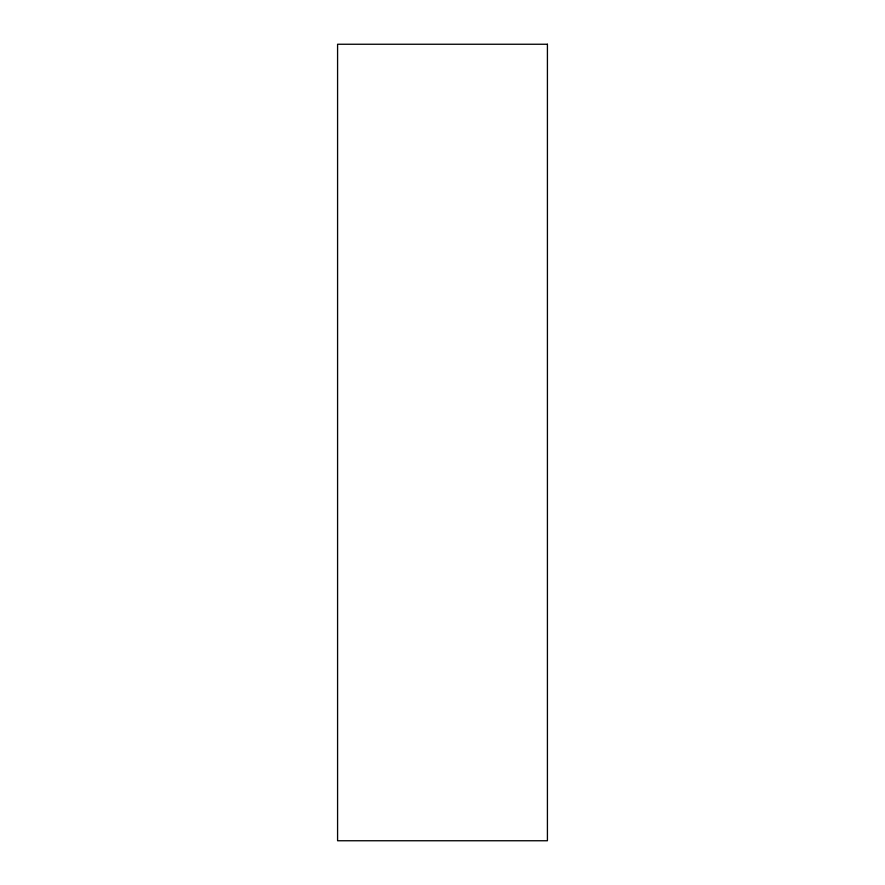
<?xml version="1.0" encoding="UTF-8"?>
<svg xmlns="http://www.w3.org/2000/svg" width="885" height="885" viewBox="0 0 885 885"><rect width="100%" height="100%" fill="white"/><g stroke="black" fill="none" stroke-linecap="round" stroke-linejoin="round"><path stroke-width="1.33" d="M547.417 44.25L337.583 44.25L337.583 840.75L547.417 840.75L547.417 44.25"/></g></svg>
